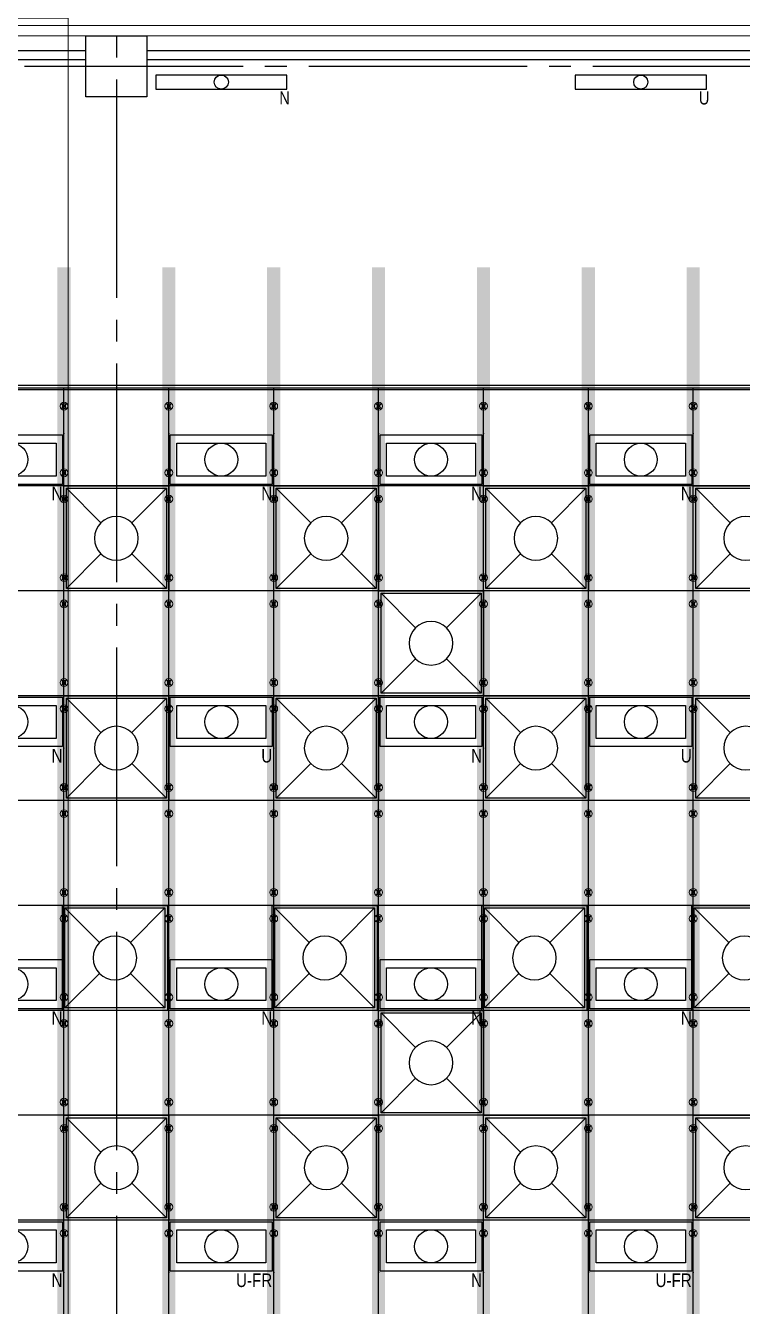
# Model space of a CAD drawing. Header units: millimetres. Extents: x -17313 to 27370, y -1010 to 13584.
# Drawn here: x 15856 to 16676, y 7581 to 9046 of the extents above; entities that cross this region are included whole.
import ezdxf
from ezdxf.enums import TextEntityAlignment as Align

# ---------------------------------------------------------------- set-up
doc = ezdxf.new("R2010")
doc.units = ezdxf.units.MM
doc.header["$LTSCALE"] = 100
doc.linetypes.add('X-S-FAB-L10$0$COL-CEN-LIN', pattern=[3.25, 2.5, -0.25, 0.25, -0.25])
for name, color, linetype in [('0-XREF', 7, 'Continuous'), ('188K-SM-03-F10-ARCH-CEIL-Y2257103$0$K-CEIL-4.2', 8, 'Continuous'), ('188K-SM-03-F10-ARCH-CEIL-Y2257103$0$K-CEIL-4.2-AREA', 8, 'Continuous'), ('188K-SM-03-F10-ARCH-CEIL-Y2257103$0$K-鋼構', 121, 'Continuous'), ('188K-SM-03-F10-ARCH-PA-Y2257103$0$K-P1S-4.2-單抗', 53, 'Continuous'), ('188K-SM-03-F10-ARCH-PA-Y2257103$0$K-岩棉 2hr 7.5-非抗', 53, 'Continuous'), ('188K-SM-06-F10-ELEC-LIGHT-Y2257103$0$E-LIGHT(W)-N', 8, 'Continuous'), ('188K-SM-06-F10-ELEC-LIGHT-Y2257103$0$E-LIGHT(W)-U FR', 8, 'Continuous'), ('188K-SM-06-F10-ELEC-LIGHT-Y2257103$0$E-LIGHT(W)-U XLPE', 8, 'Continuous'), ('188K-SM-06-F10-HVAC-FFU-Y2257103$0$AC-FFU-ULPA', 4, 'Continuous'), ('X-S-FAB-L10$0$0-DIM-TXT', 8, 'Continuous'), ('X-S-FAB-L10$0$A-WALL-EX', 8, 'Continuous'), ('X-S-FAB-L10$0$BLOCK', 8, 'Continuous'), ('X-S-FAB-L10$0$CCL', 8, 'X-S-FAB-L10$0$COL-CEN-LIN'), ('X-S-FAB-L10$0$COL-S', 8, 'Continuous'), ('X-S-FAB-L10$0$S-FNDN', 8, 'Continuous')]:
    doc.layers.add(name, color=color, linetype=linetype)
doc.layers.add('188K-SM-03-F10-ARCH-CEIL-Y2257103$0$K-吊點-標準', color=8, linetype='Continuous', lineweight=9)
doc.layers.add('188K-SM-06-F10-ELEC-LIGHT-Y2257103$0$Defpoints-CAS', color=8, linetype='Continuous', plot=False)
doc.styles.add('188K-SM-06-F10-ELEC-LIGHT-Y2257103$0$Standard', font='arial.ttf')
doc.styles.add('X-S-FAB-L10$0$CHINA', font='simplex.shx', dxfattribs={"width": 0.75, "bigfont": 'chineset.shx'})
doc.styles.add('X-S-FAB-L10$0$Standard', font='', dxfattribs={"width": 0.8})
doc.styles.add('X-S-FAB-L10$0$TG_NOTE_TEXT', font='simplex.shx', dxfattribs={"width": 0.75, "bigfont": 'chineset.shx'})
doc.styles.get('X-S-FAB-L10$0$Standard').set_extended_font_data('Microsoft JhengHei')

# ---------------------------------------------------------------- blocks, each defined once
blk = doc.blocks.new('188K-SM-06-F10-HVAC-FFU-Y2257103$0$H-FU-U-12x12')
for p, q in [((423, 777), (28, 1172)), ((777, 777), (1172, 1172)), ((28, 28), (423, 423)), ((1172, 28), (777, 423))]:
    blk.add_line(p, q)
blk.add_lwpolyline([(1172, 28), (1172, 1172), (28, 1172), (28, 28)], close=True)
blk.add_circle((600, 600), 250)
at = {"layer": 'DefPoints'}
blk.add_lwpolyline([(1200, 1200), (0, 1200), (0, 0), (1200, 0)], close=True, dxfattribs=at)
blk = doc.blocks.new('188K-SM-06-F10-HVAC-FFU-Y2257103')
at = {"layer": '188K-SM-06-F10-HVAC-FFU-Y2257103$0$AC-FFU-ULPA', "xscale": -0.09999999999999432, "yscale": 0.09999999999999432, "zscale": 0.09999999999999432}
for p in [(16020, 8400), (16260, 8400), (16500, 8400), (16740, 8400), (16380, 8280), (16020, 8160), (16260, 8160), (16500, 8160), (16740, 8160), (16018.3, 7920), (16258.3, 7920), (16498.3, 7920), (16738.3, 7920), (16380, 7800), (16020, 7680), (16260, 7680), (16500, 7680), (16740, 7680)]:
    blk.add_blockref('188K-SM-06-F10-HVAC-FFU-Y2257103$0$H-FU-U-12x12', p, dxfattribs=at)
blk = doc.blocks.new('X-S-FAB-L10$0$FAB2-L05')
at = {"layer": 'X-S-FAB-L10$0$CCL'}
for p, q in [((-10200, 11005), (-10200, 0)), ((-26880, 9720), (1210, 9720))]:
    blk.add_line(p, q, dxfattribs=at)
at = {"layer": 'X-S-FAB-L10$0$COL-S'}
blk.add_lwpolyline([(-10235, 9755), (-10165, 9755), (-10165, 9685), (-10235, 9685)], close=True, dxfattribs=at)
blk = doc.blocks.new('X-S-FAB-L10')
at = {"layer": 'X-S-FAB-L10$0$A-WALL-EX', "lineweight": 0}
blk.add_line((15170, 9046.5), (24360, 9046.5), dxfattribs=at)
at = {"layer": 'X-S-FAB-L10$0$A-WALL-EX', "lineweight": 0, "flags": 128}
blk.add_lwpolyline([(15155, 9035), (24363.5, 9035)], dxfattribs=at)
at = {"layer": 'X-S-FAB-L10$0$COL-S'}
for p, q in [((15925, 9035), (15995, 9035)), ((15925, 8965), (15925, 9035)), ((15995, 9035), (15995, 8965)), ((15995, 8965), (15925, 8965))]:
    blk.add_line(p, q, dxfattribs=at)
at = {"layer": 'X-S-FAB-L10$0$S-FNDN', "lineweight": 0, "flags": 128}
blk.add_lwpolyline([(11070, 4530), (11935, 4530), (11935, -55), (12665, -55), (12665, -270), (15175, -270), (15175, -55), (15905, -55), (15905, 4530), (16672.5, 4530), (16672.5, 5003), (15905, 5003), (15905, 9055), (11935, 9055), (11935, 5003), (11070, 5003)], close=True, dxfattribs=at)
at = {"layer": 'X-S-FAB-L10$0$BLOCK'}
blk.add_blockref('X-S-FAB-L10$0$FAB2-L05', (26160, -720), dxfattribs=at)
at = {"style": 'X-S-FAB-L10$0$TG_NOTE_TEXT', "width": 0.5, "flags": 1}
for p in [(7463.301, 9020), (18268.251, 8649), (11197.77, 4800.167), (16485.801, 4800.167), (25420.27, 2635), (13360, 320.001, 0), (7463.301, -33.333)]:
    blk.add_attdef('WH', text='', height=20, dxfattribs=at).set_placement(p, align=Align.BOTTOM_LEFT)
at = {"width": 0.5}
for style, p in [('X-S-FAB-L10$0$TG_NOTE_TEXT', (7585, 9020)), ('X-S-FAB-L10$0$TG_NOTE_TEXT', (18389.95, 8649)), ('X-S-FAB-L10$0$TG_NOTE_TEXT', (11117.5, 4813.5)), ('X-S-FAB-L10$0$TG_NOTE_TEXT', (16607.5, 4813.5)), ('X-S-FAB-L10$0$TG_NOTE_TEXT', (25350, 2635)), ('X-S-FAB-L10$0$Standard', (13129.375, 325.001, 0)), ('X-S-FAB-L10$0$TG_NOTE_TEXT', (7585, -20))]:
    blk.add_attdef('DESC', text='', height=10, dxfattribs=dict(at, style=style)).set_placement(p, align=Align.BOTTOM_LEFT)
for tag, style, p in [('TYPE', 'X-S-FAB-L10$0$TG_NOTE_TEXT', (7619.286, 9020)), ('NO', 'X-S-FAB-L10$0$TG_NOTE_TEXT', (7650.095, 9020)), ('TYPE', 'X-S-FAB-L10$0$TG_NOTE_TEXT', (18424.236, 8649)), ('NO', 'X-S-FAB-L10$0$TG_NOTE_TEXT', (18455.045, 8649)), ('NO', 'X-S-FAB-L10$0$TG_NOTE_TEXT', (11088.595, 4813.5)), ('TYPE', 'X-S-FAB-L10$0$TG_NOTE_TEXT', (11151.786, 4813.5)), ('TYPE', 'X-S-FAB-L10$0$TG_NOTE_TEXT', (16641.786, 4813.5)), ('NO', 'X-S-FAB-L10$0$TG_NOTE_TEXT', (16672.595, 4813.5)), ('NO', 'X-S-FAB-L10$0$TG_NOTE_TEXT', (25313, 2635)), ('TYPE', 'X-S-FAB-L10$0$TG_NOTE_TEXT', (25350, 2635)), ('NO', 'X-S-FAB-L10$0$Standard', (13100, 320.001, 0)), ('TYPE', 'X-S-FAB-L10$0$Standard', (13129.375, 320.001, 0)), ('TYPE', 'X-S-FAB-L10$0$TG_NOTE_TEXT', (7619.286, -20)), ('NO', 'X-S-FAB-L10$0$TG_NOTE_TEXT', (7650.095, -20))]:
    blk.add_attdef(tag, text='', height=10, dxfattribs=dict(at, style=style)).set_placement(p, align=Align.BOTTOM_RIGHT)
at = {"style": 'X-S-FAB-L10$0$TG_NOTE_TEXT', "width": 0.5, "flags": 1}
for rotation, p in [(180, (43, 7480)), (180, (943, 7480)), (90, (24310, 3717.77)), (270, (17080, 1711.699))]:
    blk.add_attdef('WH', text='', height=20, rotation=rotation, dxfattribs=at).set_placement(p, align=Align.BOTTOM_LEFT)
at = {"width": 0.5}
for rotation, style, p in [(180, 'X-S-FAB-L10$0$Standard', (317.625, 7480)), (180, 'X-S-FAB-L10$0$Standard', (1217.625, 7480)), (90, 'X-S-FAB-L10$0$TG_NOTE_TEXT', (24310, 3647.5)), (270, 'X-S-FAB-L10$0$TG_NOTE_TEXT', (17080, 1605))]:
    blk.add_attdef('DESC', text='', height=10, rotation=rotation, dxfattribs=dict(at, style=style)).set_placement(p, align=Align.BOTTOM_LEFT)
for tag, rotation, style, p in [('TYPE', 180, 'X-S-FAB-L10$0$Standard', (317.625, 7480)), ('NO', 180, 'X-S-FAB-L10$0$Standard', (347, 7480)), ('TYPE', 180, 'X-S-FAB-L10$0$Standard', (1217.625, 7480)), ('NO', 180, 'X-S-FAB-L10$0$Standard', (1247, 7480)), ('TYPE', 90, 'X-S-FAB-L10$0$TG_NOTE_TEXT', (24310, 3647.5)), ('NO', 90, 'X-S-FAB-L10$0$TG_NOTE_TEXT', (24310, 3610.5)), ('TYPE', 270, 'X-S-FAB-L10$0$TG_NOTE_TEXT', (17080, 1605)), ('NO', 270, 'X-S-FAB-L10$0$TG_NOTE_TEXT', (17080, 1573))]:
    blk.add_attdef(tag, text='', height=10, rotation=rotation, dxfattribs=dict(at, style=style)).set_placement(p, align=Align.BOTTOM_RIGHT)
at = {"layer": 'X-S-FAB-L10$0$0-DIM-TXT', "style": 'X-S-FAB-L10$0$CHINA', "width": 0.75}
for p in [(667.414, 7855.1, -2689.4), (22627.353, 6728.814), (25644.722, 6728.814), (24778.787, 5569.051), (1118.252, 4980), (417.801, 4594.623), (23874.84, 4355), (22927.43, 4330.122), (23749.869, 3901.367), (417.801, 3765.236), (1118.252, 3730), (417.801, 3115.79), (536.882, 2227.832), (16908.994, 1782.652), (888.445, 880.466), (16977.43, 750), (18878.841, 750), (25641.221, 553.233), (21364.03, 526.894)]:
    blk.add_attdef('HIG', text='', height=80, dxfattribs=at).set_placement(p, align=Align.MIDDLE_LEFT)
blk = doc.blocks.new('188K-SM-03-F10-ARCH-CEIL-Y2257103$0$A$C2CA95053')
h = blk.add_hatch(color=256)
edge = h.paths.add_edge_path()
edge.add_arc((0, 0), 0.5, 0, 360)
for p, q in [((3.2, 3.2), (-3.2, -3.2)), ((3.2, -3.2), (-3.2, 3.2))]:
    blk.add_line(p, q)
blk.add_lwpolyline([(-1.6, 2.5), (-1.6, -2.5), (1.6, -2.5), (1.6, 2.5)], close=True)
for radius in [4.5, 0.5]:
    blk.add_circle((0, 0), radius)
blk = doc.blocks.new('188K-SM-03-F10-ARCH-CEIL-Y2257103$0$天花板吊點-附調整片 - 3_8_螺桿吊架 100 mm 高調整片-V1-1FL')
blk.add_blockref('188K-SM-03-F10-ARCH-CEIL-Y2257103$0$A$C2CA95053', (0, 0))
blk = doc.blocks.new('188K-SM-03-F10-ARCH-CEIL-Y2257103')
at = {"layer": '188K-SM-03-F10-ARCH-CEIL-Y2257103$0$K-CEIL-4.2'}
for p, q in [((15900, 312.7), (15900, 8632.2)), ((16020, 4843.5), (16020, 8632.2)), ((16140, 4843.5), (16140, 8632.2)), ((16260, 4843.5), (16260, 8632.2)), ((16380, 4843.5), (16380, 8632.2)), ((16500, 4843.5), (16500, 8632.2)), ((16620, 4843.5), (16620, 8632.2)), ((19317.2, 8520), (1767.8, 8520)), ((19317.2, 8400), (1767.8, 8400)), ((19317.2, 8280), (1847.7, 8280)), ((19314.7, 8160), (1847.7, 8160)), ((19314.7, 8040), (1847.7, 8040)), ((19314.7, 7920), (1847.7, 7920)), ((19314.7, 7800), (1847.7, 7800)), ((19314.7, 7680), (1847.7, 7680))]:
    blk.add_line(p, q, dxfattribs=at)
at = {"layer": '188K-SM-03-F10-ARCH-CEIL-Y2257103$0$K-CEIL-4.2-AREA', "elevation": 0}
blk.add_lwpolyline([(1767.8, 8632.2), (17592.2, 8632.2), (17592.2, 8626.2), (18934.7, 8626.2), (18934.7, 8592.2), (19317.2, 8592.2), (19317.2, 7537.7)], dxfattribs=at)
at = {"layer": '188K-SM-03-F10-ARCH-CEIL-Y2257103$0$K-鋼構', "const_width": 15, "elevation": 0}
for points in [[(15900, 8769.9), (15900, 230)], [(16020, 8769.9), (16020, 4843.5)], [(16140, 8769.9), (16140, 4843.5)], [(16260, 8769.9), (16260, 4843.5)], [(16380, 8769.9), (16380, 4843.5)], [(16500, 8769.9), (16500, 4843.5)], [(16620, 8769.9), (16620, 4843.5)]]:
    blk.add_lwpolyline(points, dxfattribs=at)
at = {"layer": '188K-SM-03-F10-ARCH-CEIL-Y2257103$0$K-吊點-標準', "color": 170, "lineweight": 18, "rotation": 179.9999999999997}
for p in [(15900, 8611.2), (16020, 8611.2), (16140, 8611.2), (16260, 8611.2), (16380, 8611.2), (16500, 8611.2), (16620, 8611.2), (15900, 8535), (16020, 8535), (16140, 8535), (16260, 8535), (16380, 8535), (16500, 8535), (16620, 8535), (15900, 8505), (16020, 8505), (16140, 8505), (16260, 8505), (16380, 8505), (16500, 8505), (16620, 8505), (15900, 8415), (16020, 8415), (16140, 8415), (16260, 8415), (16380, 8415), (16500, 8415), (16620, 8415), (15900, 8385), (16020, 8385), (16140, 8385), (16260, 8385), (16380, 8385), (16500, 8385), (16620, 8385), (15900, 8295), (16020, 8295), (16140, 8295), (16260, 8295), (16380, 8295), (16500, 8295), (16620, 8295), (15900, 8265), (16020, 8265), (16140, 8265), (16260, 8265), (16380, 8265), (16500, 8265), (16620, 8265), (15900, 8175), (16020, 8175), (16140, 8175), (16260, 8175), (16380, 8175), (16500, 8175), (16620, 8175), (15900, 8145), (16020, 8145), (16140, 8145), (16260, 8145), (16380, 8145), (16500, 8145), (16620, 8145), (15900, 8055), (16020, 8055), (16140, 8055), (16260, 8055), (16380, 8055), (16500, 8055), (16620, 8055), (15900, 8025), (16020, 8025), (16140, 8025), (16260, 8025), (16380, 8025), (16500, 8025), (16620, 8025), (15900, 7935), (16020, 7935), (16140, 7935), (16260, 7935), (16380, 7935), (16500, 7935), (16620, 7935), (15900, 7905), (16020, 7905), (16140, 7905), (16260, 7905), (16380, 7905), (16500, 7905), (16620, 7905), (15900, 7815), (16020, 7815), (16140, 7815), (16260, 7815), (16380, 7815), (16500, 7815), (16620, 7815), (15900, 7785), (16020, 7785), (16140, 7785), (16260, 7785), (16380, 7785), (16500, 7785), (16620, 7785), (15900, 7695), (16020, 7695), (16140, 7695), (16260, 7695), (16380, 7695), (16500, 7695), (16620, 7695), (15900, 7665), (16020, 7665), (16140, 7665), (16260, 7665), (16380, 7665), (16500, 7665), (16620, 7665)]:
    blk.add_blockref('188K-SM-03-F10-ARCH-CEIL-Y2257103$0$天花板吊點-附調整片 - 3_8_螺桿吊架 100 mm 高調整片-V1-1FL', p, dxfattribs=at)
blk = doc.blocks.new('188K-SM-03-F10-ARCH-PA-Y2257103')
at = {"layer": '188K-SM-03-F10-ARCH-PA-Y2257103$0$K-P1S-4.2-單抗'}
for p, q in [((17580, 8635, 0), (15315, 8635, 0)), ((17580, 8630, 0), (15315, 8630, 0))]:
    blk.add_line(p, q, dxfattribs=at)
at = {"layer": '188K-SM-03-F10-ARCH-PA-Y2257103$0$K-岩棉 2hr 7.5-非抗'}
for p, q in [((15925, 9017.5, 0), (15451, 9017.5, 0)), ((16765, 9017.5, 0), (15995, 9017.5, 0)), ((15925, 9007.5, 0), (15451, 9007.5, 0)), ((16765, 9007.5, 0), (15995, 9007.5, 0))]:
    blk.add_line(p, q, dxfattribs=at)
blk = doc.blocks.new('*U306')
at = {"ltscale": 600}
blk.add_lwpolyline([(75, 8.1), (-75, 8.1), (-75, -8.1), (75, -8.1)], close=True, dxfattribs=at)
blk.add_circle((0, 0), 8.1, dxfattribs=at)
at = {"style": '188K-SM-06-F10-ELEC-LIGHT-Y2257103$0$Standard', "width": 0.8}
blk.add_text('N', height=15, rotation=360, dxfattribs=at).set_placement((78.5, -18.1), align=Align.MIDDLE_RIGHT)
blk = doc.blocks.new('*U307')
at = {"ltscale": 600}
blk.add_lwpolyline([(-75, -8.1), (75, -8.1), (75, 8.1), (-75, 8.1)], close=True, dxfattribs=at)
blk.add_circle((0, 0), 8.1, dxfattribs=at)
at = {"style": '188K-SM-06-F10-ELEC-LIGHT-Y2257103$0$Standard', "width": 0.8}
blk.add_text('U', height=15, rotation=360, dxfattribs=at).set_placement((78.5, -18.1), align=Align.MIDDLE_RIGHT)
blk = doc.blocks.new('*U312')
for points in [[(-58.3, -28.3), (-58.3, 28.3), (58.3, 28.3), (58.3, -28.3)], [(-51, -18.8), (-51, 18.8), (51, 18.8), (51, -18.8)]]:
    blk.add_lwpolyline(points, close=True)
blk.add_circle((0, 0), 18.8)
at = {"layer": '188K-SM-06-F10-ELEC-LIGHT-Y2257103$0$Defpoints-CAS'}
for p in [(-60, 30), (60, 30), (-60, -30), (60, -30)]:
    blk.add_point(p, dxfattribs=at)
at = {"style": '188K-SM-06-F10-ELEC-LIGHT-Y2257103$0$Standard', "width": 0.8}
blk.add_text('N', height=15.5, dxfattribs=at).set_placement((58.3, -38.7), align=Align.MIDDLE_RIGHT)
blk = doc.blocks.new('*U311')
for points in [[(-58.3, -28.3), (-58.3, 28.3), (58.3, 28.3), (58.3, -28.3)], [(-51, -18.8), (-51, 18.8), (51, 18.8), (51, -18.8)]]:
    blk.add_lwpolyline(points, close=True)
blk.add_circle((0, 0), 18.8)
at = {"layer": '188K-SM-06-F10-ELEC-LIGHT-Y2257103$0$Defpoints-CAS'}
for p in [(-60, 30), (60, 30), (-60, -30), (60, -30)]:
    blk.add_point(p, dxfattribs=at)
at = {"style": '188K-SM-06-F10-ELEC-LIGHT-Y2257103$0$Standard', "width": 0.8}
blk.add_text('U', height=15.5, dxfattribs=at).set_placement((58.3, -38.7), align=Align.MIDDLE_RIGHT)
blk = doc.blocks.new('*U303')
for points in [[(-58.3, -28.3), (-58.3, 28.3), (58.3, 28.3), (58.3, -28.3)], [(-51, -18.8), (-51, 18.8), (51, 18.8), (51, -18.8)]]:
    blk.add_lwpolyline(points, close=True)
blk.add_circle((0, 0), 18.8)
at = {"layer": '188K-SM-06-F10-ELEC-LIGHT-Y2257103$0$Defpoints-CAS'}
for p in [(-60, 30), (60, 30), (-60, -30), (60, -30)]:
    blk.add_point(p, dxfattribs=at)
at = {"style": '188K-SM-06-F10-ELEC-LIGHT-Y2257103$0$Standard', "width": 0.8}
blk.add_text('U-FR', height=15.53, dxfattribs=at).set_placement((58.3, -38.7), align=Align.MIDDLE_RIGHT)
blk = doc.blocks.new('188K-SM-06-F10-ELEC-LIGHT-Y2257103')
at = {"layer": '188K-SM-06-F10-ELEC-LIGHT-Y2257103$0$E-LIGHT(W)-N'}
for name, p in [('*U306', (16080, 8981.9, 0)), ('*U312', (15840, 8550)), ('*U312', (16080, 8550)), ('*U312', (16320, 8550)), ('*U312', (16560, 8550)), ('*U312', (15840, 8250)), ('*U312', (16320, 8250)), ('*U312', (15840, 7950)), ('*U312', (16080, 7950)), ('*U312', (16320, 7950)), ('*U312', (16560, 7950)), ('*U312', (15840, 7650)), ('*U312', (16320, 7650))]:
    blk.add_blockref(name, p, dxfattribs=at)
at = {"layer": '188K-SM-06-F10-ELEC-LIGHT-Y2257103$0$E-LIGHT(W)-U FR'}
for p in [(16080, 7650), (16560, 7650)]:
    blk.add_blockref('*U303', p, dxfattribs=at)
at = {"layer": '188K-SM-06-F10-ELEC-LIGHT-Y2257103$0$E-LIGHT(W)-U XLPE'}
for name, p in [('*U307', (16560, 8981.9, 0)), ('*U311', (16080, 8250)), ('*U311', (16560, 8250))]:
    blk.add_blockref(name, p, dxfattribs=at)

msp = doc.modelspace()

# ---------------------------------------------------------------- block references
at = {"layer": '0-XREF'}
for name in ['188K-SM-06-F10-HVAC-FFU-Y2257103', 'X-S-FAB-L10', '188K-SM-06-F10-ELEC-LIGHT-Y2257103', '188K-SM-03-F10-ARCH-PA-Y2257103', '188K-SM-03-F10-ARCH-CEIL-Y2257103']:
    msp.add_blockref(name, (0, 0), dxfattribs=at)

doc.saveas('drawing.dxf')
